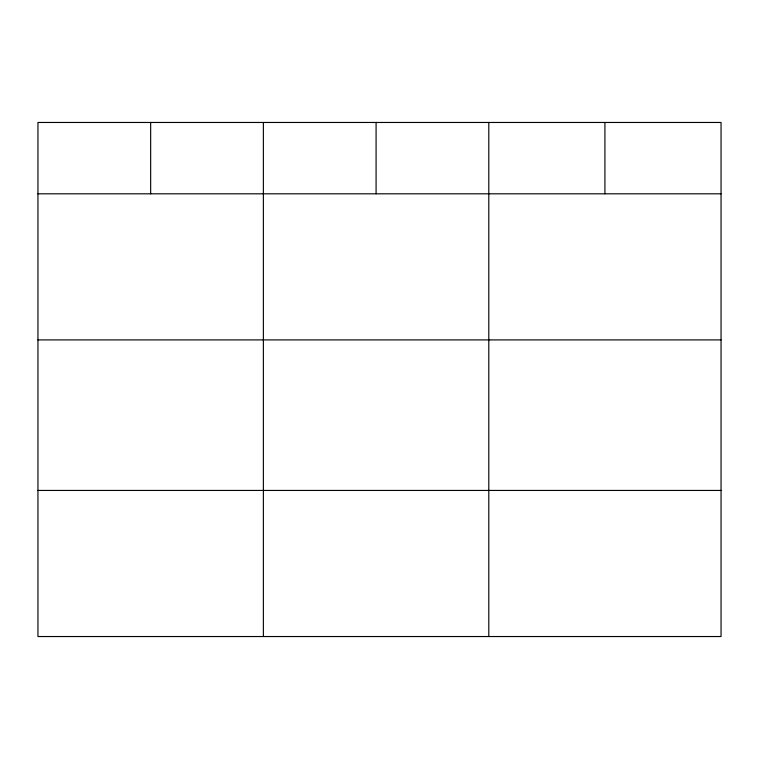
<?xml version="1.0" encoding="UTF-8"?>
<svg xmlns="http://www.w3.org/2000/svg" width="759" height="759" viewBox="0 0 759 759"><rect width="100%" height="100%" fill="white"/><g stroke="black" fill="none" stroke-linecap="round" stroke-linejoin="round"><path stroke-width="1.14" d="M721.05 339.909L721.05 122.465L37.95 122.465L37.95 636.535L721.05 636.535L721.05 339.909L37.95 339.909M37.95 193.811L721.05 193.811M37.95 490.437L721.05 490.437M604.923 122.465L604.923 193.811M488.796 122.465L488.796 636.535M376.084 122.465L376.084 193.811M263.373 122.465L263.373 636.535M150.662 122.465L150.662 193.811"/></g></svg>
